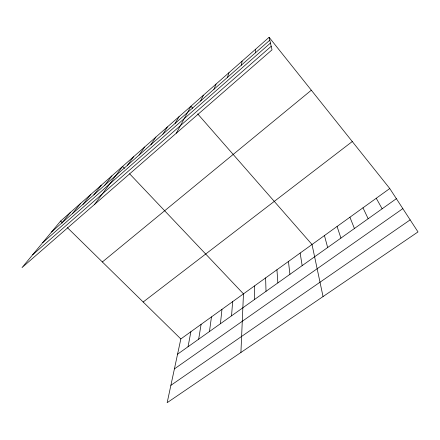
<?xml version="1.0" encoding="UTF-8"?>
<svg xmlns="http://www.w3.org/2000/svg" width="440" height="440" viewBox="0 0 440 440"><rect width="100%" height="100%" fill="white"/><g stroke="black" fill="none" stroke-linecap="round" stroke-linejoin="round"><path stroke-width="0.66" d="M254.342 299.624L254.458 285.951M255.415 52.828L255.492 49.313M240.917 352.484L243.463 293.865L129.608 173.795M231.55 315.821L232.639 301.659M220.418 323.736L221.969 309.342M209.462 331.524L211.459 316.905M198.666 339.196L201.102 324.363M188.034 346.748L190.894 331.711M241.318 65.213L242.11 61.105M389.763 188.529L180.835 338.954L167.156 402.694L418 231.924L389.763 188.529L269.121 37.306L60.638 221.029L22 267.614L272.014 49.841L269.121 37.306M227.491 77.368L228.976 72.683M213.928 89.293L216.073 84.057M200.613 100.991L203.401 95.222M176.336 133.177L190.949 106.194L192.748 108.246M175.098 123.415L179.08 116.655M162.871 134.162L167.404 126.946M150.854 144.722L155.925 137.06M139.046 155.1L144.639 147.01M127.446 165.297L133.535 156.794M94.611 204.369L122.612 166.419L124.476 168.382M104.83 185.174L111.865 175.89M93.803 194.865L101.293 185.207M82.968 204.391L90.888 194.376M72.303 213.763L80.647 203.401M61.82 222.976L70.565 212.284M51.502 232.045L269.786 40.194M42.625 242.754L270.446 43.049M32.632 254.799L271.2 46.305M102.361 261.965L311.327 90.211M143.176 302.005L352.275 141.537M177.568 354.189L396.368 198.688M174.405 368.902L402.837 208.626M170.88 385.341L410.157 219.874M60.638 221.029L62.574 222.926M67.408 227.673L180.835 338.954M197.692 113.894L312.015 244.508L323.043 296.571M376.255 198.253L382.14 208.802M362.978 207.818L368.159 218.735M349.916 217.217L354.425 228.498M337.073 226.463L340.923 238.095M324.44 235.56L327.657 247.522M300.141 253.055L302.165 265.639M288.453 261.47L289.922 274.34M276.947 269.753L277.871 282.904M265.617 277.915L266.013 291.33"/></g></svg>
